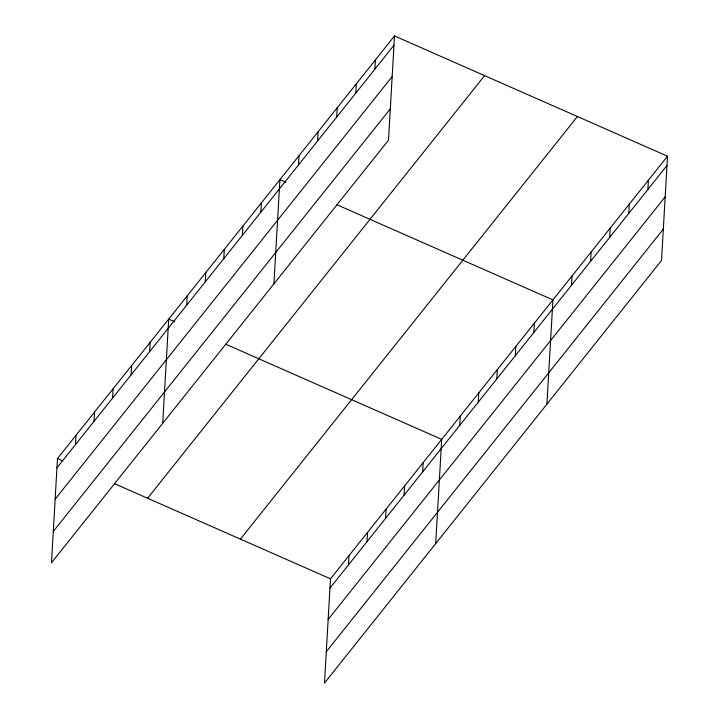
<?xml version="1.0" encoding="UTF-8"?>
<svg xmlns="http://www.w3.org/2000/svg" width="719" height="719" viewBox="0 0 719 719"><rect width="100%" height="100%" fill="white"/><g stroke="black" fill="none" stroke-linecap="round" stroke-linejoin="round"><path stroke-width="1.08" d="M394.515 35.95L57.484 458.542L51.48 562.779L388.503 140.178L394.515 35.95L667.52 156.221L661.516 260.458L324.485 683.05L330.497 578.822L667.52 156.221M75.486 444.594L76.025 435.301M94.027 421.352L94.557 412.059M112.559 398.11L113.099 388.817M131.101 374.869L131.631 365.576M149.633 351.627L150.172 342.334M162.701 423.32L168.704 319.092L174.717 321.735M186.706 305.144L187.246 295.851M205.248 281.893L205.778 272.6M223.78 258.651L224.319 249.358M242.321 235.41L242.851 226.117M260.853 212.168L261.392 202.875M273.921 283.861L279.925 179.633L285.928 182.275M298.493 164.984L299.023 155.681M317.591 141.032L318.122 131.739M336.69 117.089L337.22 107.787M355.788 93.137L356.318 83.844M374.878 69.195L375.417 59.893M348.49 564.873L349.03 555.58M367.032 541.632L367.571 532.33M385.564 518.381L386.103 509.088M404.105 495.139L404.644 485.846M422.637 471.898L423.176 462.605M435.705 543.591L441.709 439.363L225.766 344.23M459.711 425.414L460.25 416.121M478.252 402.173L478.782 392.88M496.784 378.931L497.323 369.638M515.325 355.689L515.856 346.387M533.858 332.439L534.397 323.146M546.925 404.141L552.929 299.904L336.986 204.771M571.497 285.254L572.027 275.961M590.596 261.303L591.126 252.01M609.694 237.36L610.224 228.067M628.792 213.408L629.323 204.115M647.891 189.465L648.421 180.172M56.954 467.835L393.976 45.243M55.147 499.166L392.17 76.574M53.287 531.449L390.309 108.848M147.584 498.24L484.606 75.639M240.398 539.133L577.429 116.532M329.958 588.115L666.989 165.514M328.152 619.445L665.183 196.844M326.291 651.72L663.322 229.127M57.484 458.542L62.49 460.753M114.546 483.68L330.497 578.822"/></g></svg>
